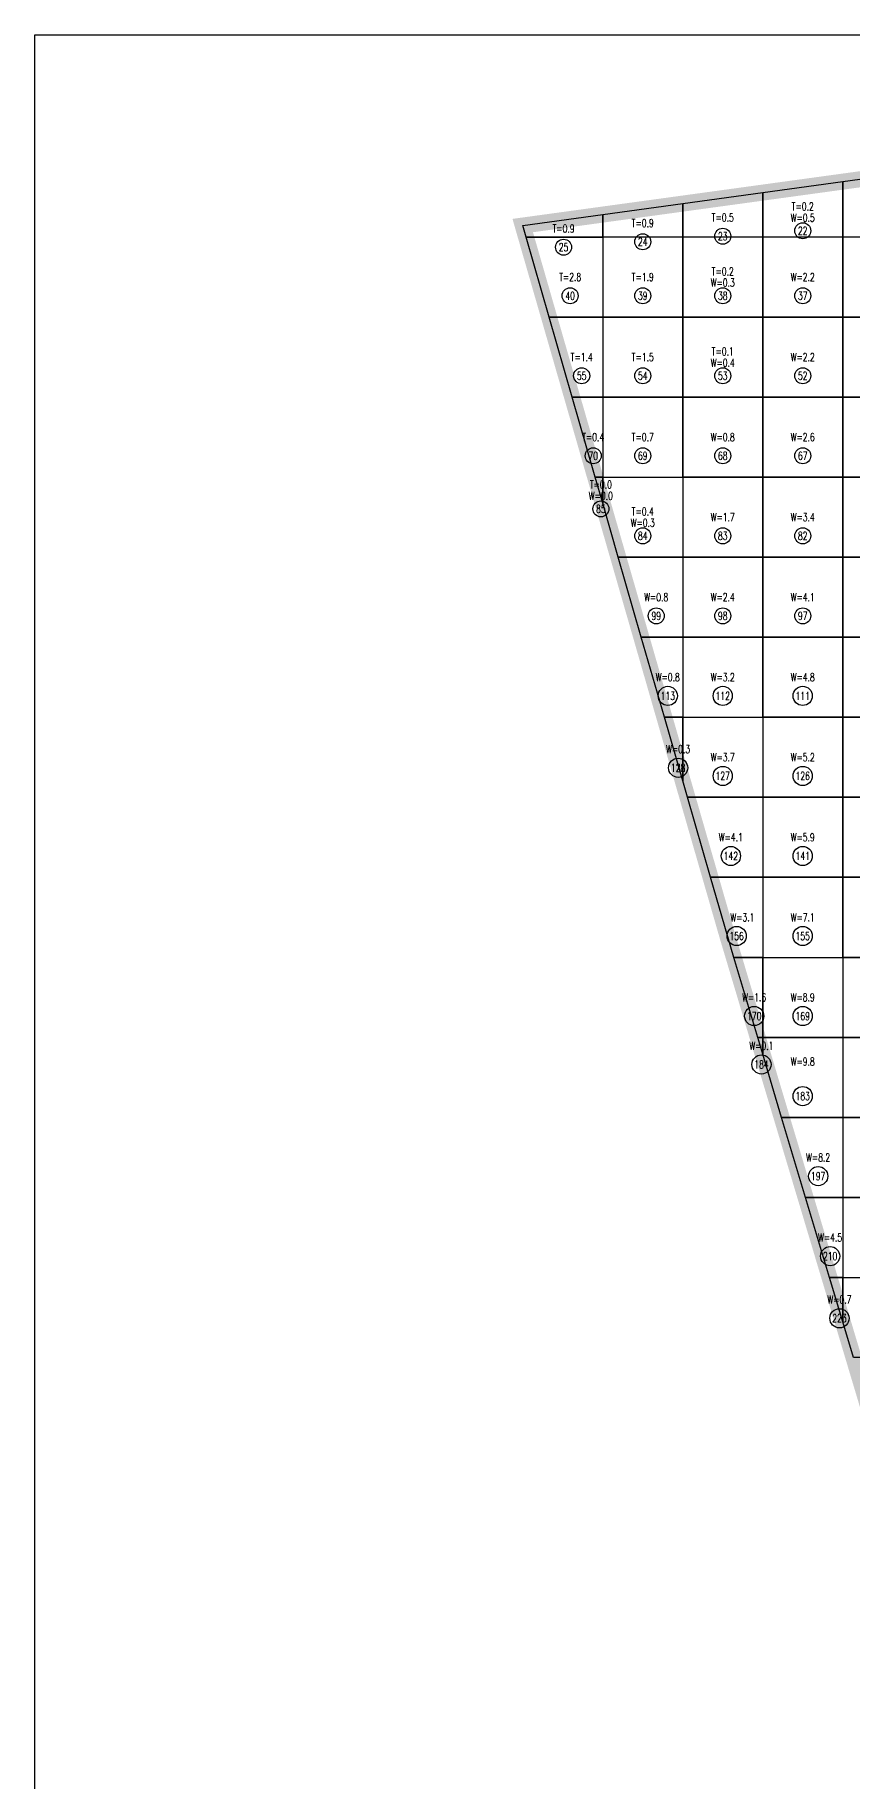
# Model space of a CAD drawing. Extents: x 4283 to 40403, y 1134 to 1764.
# Drawn here: x 15703.5 to 15749.9, y 1574.9 to 1674.1 of the extents above; entities that cross this region are included whole.
import ezdxf
from ezdxf.enums import TextEntityAlignment as Align

# ---------------------------------------------------------------- set-up
doc = ezdxf.new("R2010")
doc.units = 0
for name, color, linetype in [('tdz_17-4方格网', 2, 'Continuous'), ('tdz_17-4方格网计算', 7, 'Continuous'), ('tdz_土方计算图', 7, 'Continuous'), ('tdz_格田', 6, 'Continuous')]:
    doc.layers.add(name, color=color, linetype=linetype)
doc.styles.add('GLandNum', font='txt_____.ttf', dxfattribs={"width": 0.7, "height": 0.5})

msp = doc.modelspace()

# ---------------------------------------------------------------- linework, layer by layer
at = {"layer": 'tdz_17-4方格网', "linetype": 'Continuous'}
for points in [[(15753.903, 1666.384, 3086.061), (15753.903, 1662.615, 3086.291), (15749.357, 1662.615, 3086.314), (15749.357, 1665.76, 3086.122)], [(15744.812, 1665.137, 3086.182), (15744.812, 1662.615, 3086.336), (15740.266, 1662.615, 3086.359), (15740.266, 1664.513, 3086.243)], [(15749.357, 1665.76, 3086.122), (15749.357, 1662.615, 3086.314), (15744.812, 1662.615, 3086.336), (15744.812, 1665.137, 3086.182)], [(15740.266, 1664.513, 3086.243), (15740.266, 1662.615, 3086.359), (15735.721, 1662.615, 3086.364), (15735.721, 1663.89, 3086.303)], [(15735.721, 1663.89, 3086.303), (15735.721, 1662.615, 3086.364), (15731.363, 1662.615, 3086.372), (15731.175, 1663.266, 3086.364)], [(15731.363, 1662.615, 3086.372), (15735.721, 1662.615, 3086.364), (15735.721, 1658.069, 3086.413), (15732.673, 1658.069, 3086.433)], [(15735.721, 1662.615, 3086.364), (15735.721, 1658.069, 3086.413), (15740.266, 1658.069, 3086.385), (15740.266, 1662.615, 3086.359)], [(15740.266, 1662.615, 3086.359), (15740.266, 1658.069, 3086.385), (15744.812, 1658.069, 3086.364), (15744.812, 1662.615, 3086.336)], [(15744.812, 1662.615, 3086.336), (15744.812, 1658.069, 3086.364), (15749.357, 1658.069, 3086.364), (15749.357, 1662.615, 3086.314)], [(15749.357, 1662.615, 3086.314), (15749.357, 1658.069, 3086.364), (15753.903, 1658.069, 3086.364), (15753.903, 1662.615, 3086.291)], [(15732.673, 1658.069, 3086.433), (15735.721, 1658.069, 3086.413), (15735.721, 1653.524, 3086.482), (15733.983, 1653.524, 3086.493)], [(15735.721, 1658.069, 3086.413), (15735.721, 1653.524, 3086.482), (15740.266, 1653.524, 3086.453), (15740.266, 1658.069, 3086.385)], [(15740.266, 1658.069, 3086.385), (15740.266, 1653.524, 3086.453), (15744.812, 1653.524, 3086.424), (15744.812, 1658.069, 3086.364)], [(15744.812, 1658.069, 3086.364), (15744.812, 1653.524, 3086.424), (15749.357, 1653.524, 3086.395), (15749.357, 1658.069, 3086.364)], [(15749.357, 1658.069, 3086.364), (15749.357, 1653.524, 3086.395), (15753.903, 1653.524, 3086.366), (15753.903, 1658.069, 3086.364)], [(15733.983, 1653.524, 3086.493), (15735.721, 1653.524, 3086.482), (15735.721, 1648.978, 3086.55), (15735.293, 1648.978, 3086.553)], [(15735.721, 1653.524, 3086.482), (15735.721, 1648.978, 3086.55), (15740.266, 1648.978, 3086.521), (15740.266, 1653.524, 3086.453)], [(15740.266, 1653.524, 3086.453), (15740.266, 1648.978, 3086.521), (15744.812, 1648.978, 3086.493), (15744.812, 1653.524, 3086.424)], [(15744.812, 1653.524, 3086.424), (15744.812, 1648.978, 3086.493), (15749.357, 1648.978, 3086.464), (15749.357, 1653.524, 3086.395)], [(15749.357, 1653.524, 3086.395), (15749.357, 1648.978, 3086.464), (15753.903, 1648.978, 3086.435), (15753.903, 1653.524, 3086.366)], [(15735.293, 1648.978, 3086.553), (15735.721, 1648.978, 3086.55), (15735.721, 1647.495, 3086.573)], [(15735.721, 1647.495, 3086.573), (15735.721, 1648.978, 3086.55), (15740.266, 1648.978, 3086.521), (15740.266, 1644.433, 3086.59), (15736.603, 1644.433, 3086.613)], [(15740.266, 1648.978, 3086.521), (15740.266, 1644.433, 3086.59), (15744.812, 1644.433, 3086.561), (15744.812, 1648.978, 3086.493)], [(15744.812, 1648.978, 3086.493), (15744.812, 1644.433, 3086.561), (15749.357, 1644.433, 3086.532), (15749.357, 1648.978, 3086.464)], [(15749.357, 1648.978, 3086.464), (15749.357, 1644.433, 3086.532), (15753.903, 1644.433, 3086.481), (15753.903, 1648.978, 3086.435)], [(15736.603, 1644.433, 3086.613), (15740.266, 1644.433, 3086.59), (15740.266, 1639.888, 3086.658), (15737.913, 1639.888, 3086.673)], [(15740.266, 1644.433, 3086.59), (15740.266, 1639.888, 3086.658), (15744.812, 1639.888, 3086.629), (15744.812, 1644.433, 3086.561)], [(15744.812, 1644.433, 3086.561), (15744.812, 1639.888, 3086.629), (15749.357, 1639.888, 3086.601), (15749.357, 1644.433, 3086.532)], [(15749.357, 1644.433, 3086.532), (15749.357, 1639.888, 3086.601), (15753.903, 1639.888, 3086.515), (15753.903, 1644.433, 3086.481)], [(15737.913, 1639.888, 3086.673), (15740.266, 1639.888, 3086.658), (15740.266, 1635.342, 3086.726), (15739.223, 1635.342, 3086.734)], [(15740.266, 1639.888, 3086.658), (15740.266, 1635.342, 3086.726), (15744.812, 1635.342, 3086.698), (15744.812, 1639.888, 3086.629)], [(15744.812, 1639.888, 3086.629), (15744.812, 1635.342, 3086.698), (15749.357, 1635.342, 3086.654), (15749.357, 1639.888, 3086.601)], [(15749.357, 1639.888, 3086.601), (15749.357, 1635.342, 3086.654), (15753.903, 1635.342, 3086.572), (15753.903, 1639.888, 3086.515)], [(15739.223, 1635.342, 3086.734), (15740.266, 1635.342, 3086.726), (15740.266, 1631.724, 3086.781)], [(15740.266, 1631.724, 3086.781), (15740.266, 1635.342, 3086.726), (15744.812, 1635.342, 3086.698), (15744.812, 1630.797, 3086.766), (15740.534, 1630.797, 3086.794)], [(15744.812, 1635.342, 3086.698), (15744.812, 1630.797, 3086.766), (15749.357, 1630.797, 3086.695), (15749.357, 1635.342, 3086.654)], [(15749.357, 1635.342, 3086.654), (15749.357, 1630.797, 3086.695), (15753.903, 1630.797, 3086.659), (15753.903, 1635.342, 3086.572)], [(15740.534, 1630.797, 3086.794), (15744.812, 1630.797, 3086.766), (15744.812, 1626.251, 3086.827), (15741.844, 1626.251, 3086.854)], [(15744.812, 1630.797, 3086.766), (15744.812, 1626.251, 3086.827), (15749.357, 1626.251, 3086.782), (15749.357, 1630.797, 3086.695)], [(15749.357, 1630.797, 3086.695), (15749.357, 1626.251, 3086.782), (15753.903, 1626.251, 3086.751), (15753.903, 1630.797, 3086.659)], [(15741.844, 1626.251, 3086.854), (15744.812, 1626.251, 3086.827), (15744.812, 1621.706, 3086.916), (15743.166, 1621.706, 3086.924), (15742.82, 1622.864, 3086.898)], [(15744.812, 1626.251, 3086.827), (15744.812, 1621.706, 3086.916), (15749.357, 1621.706, 3086.891), (15749.357, 1626.251, 3086.782)], [(15749.357, 1626.251, 3086.782), (15749.357, 1621.706, 3086.891), (15753.903, 1621.706, 3086.85), (15753.903, 1626.251, 3086.751)], [(15743.166, 1621.706, 3086.924), (15744.812, 1621.706, 3086.916), (15744.812, 1617.16, 3087.026), (15744.526, 1617.16, 3087.024)], [(15744.812, 1617.16, 3087.026), (15744.812, 1621.706, 3086.916), (15749.357, 1621.706, 3086.891), (15749.357, 1617.16, 3087.006)], [(15749.357, 1621.706, 3086.891), (15749.357, 1617.16, 3087.006), (15753.903, 1617.16, 3086.946), (15753.903, 1621.706, 3086.85)], [(15744.526, 1617.16, 3087.024), (15744.812, 1617.16, 3087.026), (15744.812, 1616.207, 3087.045)], [(15744.812, 1616.207, 3087.045), (15744.812, 1617.16, 3087.026), (15749.357, 1617.16, 3087.006), (15749.357, 1612.615, 3087.121), (15745.886, 1612.615, 3087.124)], [(15749.357, 1617.16, 3087.006), (15749.357, 1612.615, 3087.121), (15753.903, 1612.615, 3087.043), (15753.903, 1617.16, 3086.946)], [(15745.886, 1612.615, 3087.124), (15749.357, 1612.615, 3087.121), (15749.357, 1608.069, 3087.235), (15747.246, 1608.069, 3087.223)], [(15749.357, 1612.615, 3087.121), (15749.357, 1608.069, 3087.235), (15753.903, 1608.069, 3087.139), (15753.903, 1612.615, 3087.043)], [(15747.246, 1608.069, 3087.223), (15749.357, 1608.069, 3087.235), (15749.357, 1603.524, 3087.273), (15748.606, 1603.524, 3087.273)], [(15749.357, 1608.069, 3087.235), (15749.357, 1603.524, 3087.273), (15753.903, 1603.524, 3087.185), (15753.903, 1608.069, 3087.139)], [(15748.606, 1603.524, 3087.273), (15749.357, 1603.524, 3087.273), (15749.357, 1601.015, 3087.273)], [(15749.357, 1601.015, 3087.273), (15749.357, 1603.524, 3087.273), (15753.903, 1603.524, 3087.185), (15753.903, 1598.978, 3087.254), (15749.967, 1598.978, 3087.273)]]:
    msp.add_polyline3d(points, close=True, dxfattribs=at)
at = {"layer": 'tdz_17-4方格网计算', "color": 7, "linetype": 'Continuous'}
for centre, radius in [((15742.539, 1662.659), 0.455), ((15747.084, 1662.971), 0.455), ((15733.495, 1662.036), 0.455), ((15737.993, 1662.347), 0.455), ((15733.869, 1659.281), 0.455), ((15737.993, 1659.281), 0.455), ((15742.539, 1659.281), 0.455), ((15747.084, 1659.281), 0.455), ((15734.524, 1654.736), 0.455), ((15737.993, 1654.736), 0.455), ((15742.539, 1654.736), 0.455), ((15747.084, 1654.736), 0.455), ((15735.179, 1650.191), 0.455), ((15737.993, 1650.191), 0.455), ((15742.539, 1650.191), 0.455), ((15747.084, 1650.191), 0.455), ((15735.614, 1647.176), 0.455), ((15737.993, 1645.645), 0.455), ((15742.539, 1645.645), 0.455), ((15747.084, 1645.645), 0.455), ((15738.762, 1641.1), 0.455), ((15742.539, 1641.1), 0.455), ((15747.084, 1641.1), 0.455), ((15739.417, 1636.554), 0.545), ((15742.539, 1636.554), 0.545), ((15747.084, 1636.554), 0.545), ((15740.006, 1632.473), 0.545), ((15742.539, 1632.009), 0.545), ((15747.084, 1632.009), 0.545), ((15743, 1627.463), 0.545), ((15747.084, 1627.463), 0.545), ((15743.328, 1622.918), 0.545), ((15747.084, 1622.918), 0.545), ((15744.329, 1618.372), 0.545), ((15747.084, 1618.372), 0.545), ((15744.74, 1615.623), 0.545), ((15747.084, 1613.827), 0.545), ((15747.962, 1609.281), 0.545), ((15748.642, 1604.736), 0.545), ((15749.169, 1601.209), 0.545)]:
    msp.add_circle(centre, radius, dxfattribs=at)
at = {"layer": 'tdz_土方计算图', "linetype": 'Continuous'}
for points in [[(15703.46, 1674.092), (15833.46, 1674.092)], [(15703.46, 1514.092), (15703.46, 1514.092), (15703.46, 1674.092), (15703.46, 1674.092)]]:
    msp.add_lwpolyline(points, dxfattribs=at)
at = {"layer": 'tdz_格田', "linetype": 'Continuous', "lineweight": 60, "const_width": 0.909}
msp.add_lwpolyline([(15731.175, 1663.266), (15794.354, 1671.934), (15805.745, 1581.666), (15756.767, 1576.251), (15742.82, 1622.864), (15731.175, 1663.266)], close=True, dxfattribs=at)

# ---------------------------------------------------------------- texts
at = {"layer": 'tdz_17-4方格网计算', "color": 2, "linetype": 'Continuous', "style": 'GLandNum', "width": 0.7}
for s, p in [('T=0.2', (15747.084, 1664.35)), ('T=0.9', (15733.495, 1663.096)), ('T=0.9', (15737.993, 1663.408)), ('T=0.5', (15742.539, 1663.72)), ('T=2.8', (15733.869, 1660.342)), ('T=1.9', (15737.993, 1660.342)), ('T=0.2', (15742.539, 1660.66)), ('T=0.1', (15742.539, 1656.115)), ('T=1.4', (15734.524, 1655.797)), ('T=1.5', (15737.993, 1655.797)), ('T=0.4', (15735.179, 1651.251)), ('T=0.7', (15737.993, 1651.251)), ('T=0.0', (15735.614, 1648.555)), ('T=0.4', (15737.993, 1647.024))]:
    msp.add_text(s, height=0.4545, dxfattribs=at).set_placement(p, align=Align.MIDDLE_CENTER)
at = {"layer": 'tdz_17-4方格网计算', "color": 173, "linetype": 'Continuous', "style": 'GLandNum', "width": 0.7}
for s, p in [('W=0.5', (15747.084, 1663.714)), ('W=0.3', (15742.539, 1660.024)), ('W=2.2', (15747.084, 1660.342)), ('W=0.4', (15742.539, 1655.478)), ('W=2.2', (15747.084, 1655.797)), ('W=0.8', (15742.539, 1651.251)), ('W=2.6', (15747.084, 1651.251)), ('W=0.0', (15735.614, 1647.919)), ('W=0.3', (15737.993, 1646.388)), ('W=1.7', (15742.539, 1646.706)), ('W=3.4', (15747.084, 1646.706)), ('W=0.8', (15738.762, 1642.16)), ('W=2.4', (15742.539, 1642.16)), ('W=4.1', (15747.084, 1642.16)), ('W=0.8', (15739.417, 1637.615)), ('W=3.2', (15742.539, 1637.615)), ('W=4.8', (15747.084, 1637.615)), ('W=0.3', (15740.006, 1633.533)), ('W=3.7', (15742.539, 1633.069)), ('W=5.2', (15747.084, 1633.069)), ('W=4.1', (15743, 1628.524)), ('W=5.9', (15747.084, 1628.524)), ('W=3.1', (15743.658, 1623.978)), ('W=7.1', (15747.084, 1623.978)), ('W=1.6', (15744.329, 1619.433)), ('W=8.9', (15747.084, 1619.433)), ('W=0.1', (15744.74, 1616.684)), ('W=9.8', (15747.084, 1615.786)), ('W=8.2', (15747.962, 1610.342)), ('W=4.5', (15748.642, 1605.797)), ('W=0.7', (15749.169, 1602.27))]:
    msp.add_text(s, height=0.4545, dxfattribs=at).set_placement(p, align=Align.MIDDLE_CENTER)
at = {"layer": 'tdz_17-4方格网计算', "color": 7, "linetype": 'Continuous', "style": 'GLandNum', "width": 0.7}
for s, p in [('22', (15747.084, 1662.971)), ('25', (15733.495, 1662.036)), ('24', (15737.993, 1662.347)), ('23', (15742.539, 1662.659)), ('40', (15733.869, 1659.281)), ('39', (15737.993, 1659.281)), ('38', (15742.539, 1659.281)), ('37', (15747.084, 1659.281)), ('55', (15734.524, 1654.736)), ('54', (15737.993, 1654.736)), ('53', (15742.539, 1654.736)), ('52', (15747.084, 1654.736)), ('70', (15735.179, 1650.191)), ('69', (15737.993, 1650.191)), ('68', (15742.539, 1650.191)), ('67', (15747.084, 1650.191)), ('85', (15735.614, 1647.176)), ('84', (15737.993, 1645.645)), ('83', (15742.539, 1645.645)), ('82', (15747.084, 1645.645)), ('99', (15738.762, 1641.1)), ('98', (15742.539, 1641.1)), ('97', (15747.084, 1641.1)), ('113', (15739.417, 1636.554)), ('112', (15742.539, 1636.554)), ('111', (15747.084, 1636.554)), ('128', (15740.006, 1632.473)), ('127', (15742.539, 1632.009)), ('126', (15747.084, 1632.009)), ('142', (15743, 1627.463)), ('141', (15747.084, 1627.463)), ('156', (15743.328, 1622.918)), ('155', (15747.084, 1622.918)), ('170', (15744.329, 1618.372)), ('169', (15747.084, 1618.372)), ('184', (15744.74, 1615.623)), ('183', (15747.084, 1613.827)), ('197', (15747.962, 1609.281)), ('210', (15748.642, 1604.736)), ('223', (15749.169, 1601.209))]:
    msp.add_text(s, height=0.4545, dxfattribs=at).set_placement(p, align=Align.MIDDLE_CENTER)

doc.saveas('drawing.dxf')
